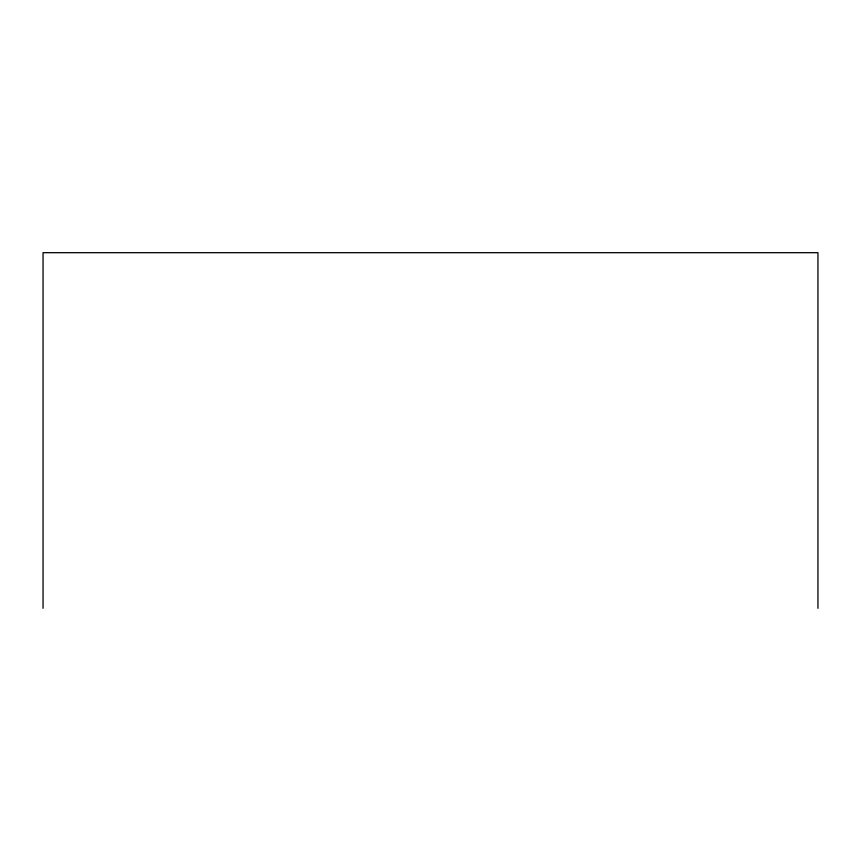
<?xml version="1.0" encoding="UTF-8"?>
<svg xmlns="http://www.w3.org/2000/svg" width="861" height="861" viewBox="0 0 861 861"><rect width="100%" height="100%" fill="white"/><g stroke="black" fill="none" stroke-linecap="round" stroke-linejoin="round"><path stroke-width="1.29" d="M817.95 608.318L817.95 252.682L43.05 252.682L43.05 608.318"/></g></svg>
